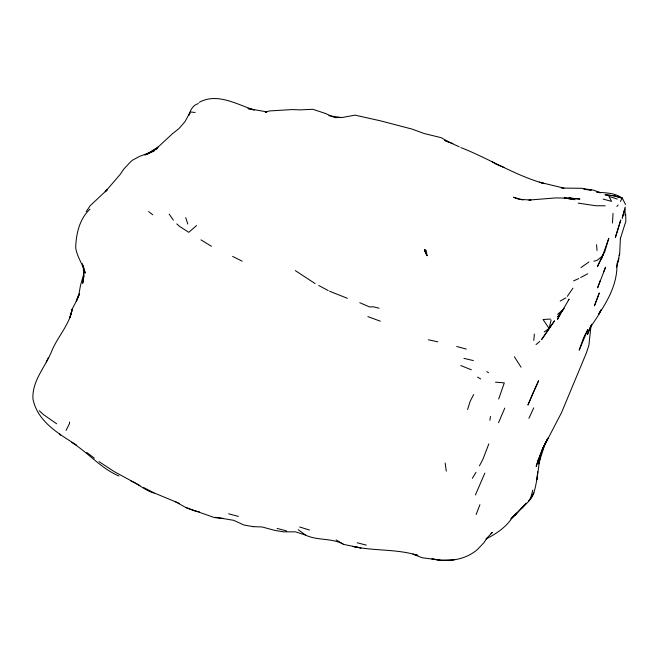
<?xml version="1.0" encoding="UTF-8"?>
<svg xmlns="http://www.w3.org/2000/svg" width="659" height="659" viewBox="0 0 659 659"><rect width="100%" height="100%" fill="white"/><g stroke="black" fill="none" stroke-linecap="round" stroke-linejoin="round"><path stroke-width="0.99" d="M625.012 215.073L625.16 207.033L622.228 218.236L624.691 209.29M620.416 238.22L619.658 254.02L617.244 264.037M69.533 422.048L69.459 423.663L66.081 430.368M612.458 223.039L613.043 213.401M533.79 340.423L534.35 334.031M540.841 453.919C538.09 466.877 537.645 480.238 533.815 492.981C530.314 502.735 520.75 507.331 514.951 515.445L526.294 503.171L521.195 508.608L524.391 505.255M536.863 479.109L536.788 479.744L537.76 471.803M489.917 420.277L490.42 416.397M590.925 326.469L588.891 345.332L586.329 353.092L561.534 412.625L541.426 451.267L548.197 437.914L542.917 448.227L547.58 438.556M84.006 275.767L82.721 283.378L83.808 275.446L83.298 267.678L82.4 263.649M617.145 264.012L617.508 262.002M540.833 454.002L538.642 463.845L545.273 442.98M589.978 327.96L589.706 329.319L591.658 324.17M544.219 331.922L549.095 328.413L551.113 319.986M188.935 115.374C190.154 110.267 192.98 105.012 198.408 103.562M530.676 498.146L533.815 492.981L528.922 500.815L530.676 498.146L532.818 490.074M618.982 258.394L616.453 267.175L616.964 265.009C617.129 283.288 608.587 299.417 598.685 314.236L600.942 309.919C597.548 318.808 589.978 325.307 587.466 334.583L591.156 325.307M498.674 399.024L504.3 382.863L495.502 382.179M467.585 409.494L470.254 401.059L473.697 394.527M84.039 272.974L80.447 285.652L79.055 293.543L76.263 301.278L72.301 308.882L69.788 317.885L72.301 309.071C69.533 324.401 58.338 335.909 52.25 349.847C46.006 366.371 31.912 380.301 32.95 398.959C37.514 421.785 58.824 433.754 76.716 445.171M620.341 238.698L625.869 221.267L625.663 214.084M476.136 514.522L479.925 504.654M583.767 337.153L579.187 350.201L587.853 329.566L584.22 336.304M541.105 452.148L538.576 459.249L544.771 444.495M488.83 443.878L482.907 459.315L479.455 465.814M600.324 280.429L597.589 287.876L605.596 267.159L603.455 272.282M601.428 259.086L608.801 238.294L604.855 251.425L597.4 266.673L602.977 254.712M504.786 408.102L498.517 422.691M86.172 211.605L90.143 205.756L107.401 189.545L105.185 191.827L120.169 174.446L123.604 169.314L130.375 162.032L132.467 160.211L139.436 156.438L154.181 150.845L146.323 154.626M619.032 255.503L619.658 254.02M475.411 494.95L484.843 473.137M78.166 296.896L76.263 301.278L79.566 293.898M78.545 296.023L79.319 294.318M528.922 418.308L533.732 407.855M46.303 361.931L48.535 357.475M560.125 314.277L557.423 319.393L569.121 299.104L568.297 300.282M620.366 201.423L622.302 198.153C615.086 192.807 605.357 192.84 596.757 192.206L600.324 192.799M472.338 478.335L475.996 472.314M603.051 254.703L601.856 256.598L596.881 260.462L593.825 261.203M486.787 538.288L484.093 542.514L477.157 549.771C464.554 560.364 447.675 562.176 431.925 558.964L440.154 560.068L422.378 557.802L412.938 554.186L417.699 555.323M567.317 296.361L572.951 288.172M545.125 334.558L541.509 339.665L554.507 320.818L545.347 334.212M563.256 309.475L564.046 308.363L557.662 316.888L563.256 309.475L557.588 314.351M616.882 206.547L618.126 205.007M511.994 518.098C505.651 527.381 496.252 533.872 486.326 538.774M179.091 128.431L184.891 121.783L189.413 113.579L190.089 113.661L189.743 112.796M512.389 517.57L516.499 513.089L510.709 518.872M89.978 209.183C79.517 218.73 76.024 234.069 75.703 247.825C77.021 256.895 82.828 264.341 85.225 273.081L83.174 265.602M486.161 538.848L492.347 532.414L490.939 533.716M172.469 133.728L156.636 148.399M196.58 225.543L188.746 232.339L179.503 226.35L176.777 223.887M536.039 344.558L539.77 341.403M511.384 518.526L514.209 516.137M172.666 133.555L178.573 128.9M580.999 267.587L588.981 261.944M158.218 146.932L148.918 152.921L157.147 148.539L144.848 155.178M560.208 301.072L565.875 297.876M587.713 273.806L580.694 277.488M199.166 102.351C217.421 92.375 236.705 104.46 254.3 109.987L247.99 108.578L266.804 111.865L265.239 112.236L269.325 110.959L291.904 109.583L300.537 109.88L312.852 109.287L325.093 113.348M573.569 280.874L578.791 278.576M529.111 200.048L555.636 197.931L570.925 198.194L579.92 199.051L568.849 198.046L570.925 198.194L566.74 198.375M550.504 319.063L543.065 319.524L549.095 328.413M440.953 560.241L454.133 559.895M529.095 200.097L530.973 200.064L519.144 199.282L515.585 198.211M605.168 205.797L595.851 205.748L578.207 203.129M561.196 188.062L582.07 188.309L591.271 189.998L583.948 189.339L593.009 190.023L600.3 192.617M252.85 526.64L262.06 526.961L274.663 530.363L283.428 531.838L295.537 531.846L305.348 535.001M223.442 518.427L214.43 517.595L185.846 507.512M190.723 112.014L195.13 112.483M215.369 517.29L233.64 520.313L244.085 525.058L253.254 526.648M328.89 115.712L341.42 117.524L334.475 117.549L342.112 117.5L355.077 115.152L380.54 120.844L411.982 129.082L424.182 133.53L441.233 137.698L449.01 142.187L459.241 146.784M523.048 200.023L513.583 197.23L514.918 197.881M417.682 555.364C396.364 548.692 374.123 551.245 352.549 546.352L361.017 547.967L343.726 544.433L336.131 539.902M428.416 339.78L437.765 341.815M563.956 188.12L539.408 182.197L544.4 183.622C514.934 175.459 489.085 158.588 460.839 147.567M199.57 511.969L193.853 510.667L185.731 507.545M463.952 358.372L473.368 360.58M379.073 308.214L373.142 306.773L369.6 306.97L359.789 302.687M357.203 542.785L366.33 545.117M277.126 528.444L286.657 530.948M228.582 513.798L238.369 516.409M603.142 199.117L611.601 201.374L608.932 196.366L617.228 199.043M456.753 346.51L466.259 349.056M622.302 198.153L613.883 195.789L604.954 194.776L614.377 195.822L622.302 198.153L625.572 204.545M471.3 369.814L460.756 365.506M299.672 527.002L309.417 530.017M380.317 321.18L367.879 316.608M329.574 291.229L347.408 298.305M343.092 544.037C331.395 537.826 317.564 540.8 305.661 535.166L298.173 529.671M446.085 141.092L448.82 142.105L444.792 140.383L452.898 143.58M154.115 493.121C145.417 490.7 139.131 484.316 130.919 481.029M179.586 503.492L154.387 493.031M504.119 167.46L496.062 164.173L492.355 161.875M325.595 113.537L333.693 117.17M232.635 256.433L242.125 261.145M143.629 487.528L153.671 492.652M318.709 285.479L328.231 290.578M118.941 475.996C100.67 468.252 88.224 452.601 71.6 442.378M174.833 501.4L185.517 507.356M477.52 377.137L480.691 378.95M139.889 485.551L114.139 471.556L98.99 461.588M200.97 239.86L211.465 246.293M486.754 371.585L488.533 372.722M295.323 270.618L315.076 283.551M56.616 423.762L43.305 414.495L39.301 410.73M86.749 452.461L94.385 458.244M148.613 211.58L152.731 214.768M169.165 214.117L173.366 220.122M514.366 356.733L521.038 367.195M59.499 433.68L60.397 435.302M185.714 217.61L187.815 224.085M445.146 463.013L446.291 471.21M596.56 244.695L597.029 250.502M620.753 220.106L615.399 237.355L620.753 220.106M537.793 461.218L536.195 466.556L538.634 458.788L537.793 461.218M599.245 293.131L594.451 305.792L599.245 293.131M424.684 249.86L424.445 250.469L427.007 255.651L426.052 250.016L424.684 249.86L427.007 255.651L424.684 249.86M533.378 392.13L527.917 405.079L538.592 380.737L533.378 392.13M566.172 198.235L564.17 197.947L574.953 199.661L566.172 198.235"/></g></svg>
